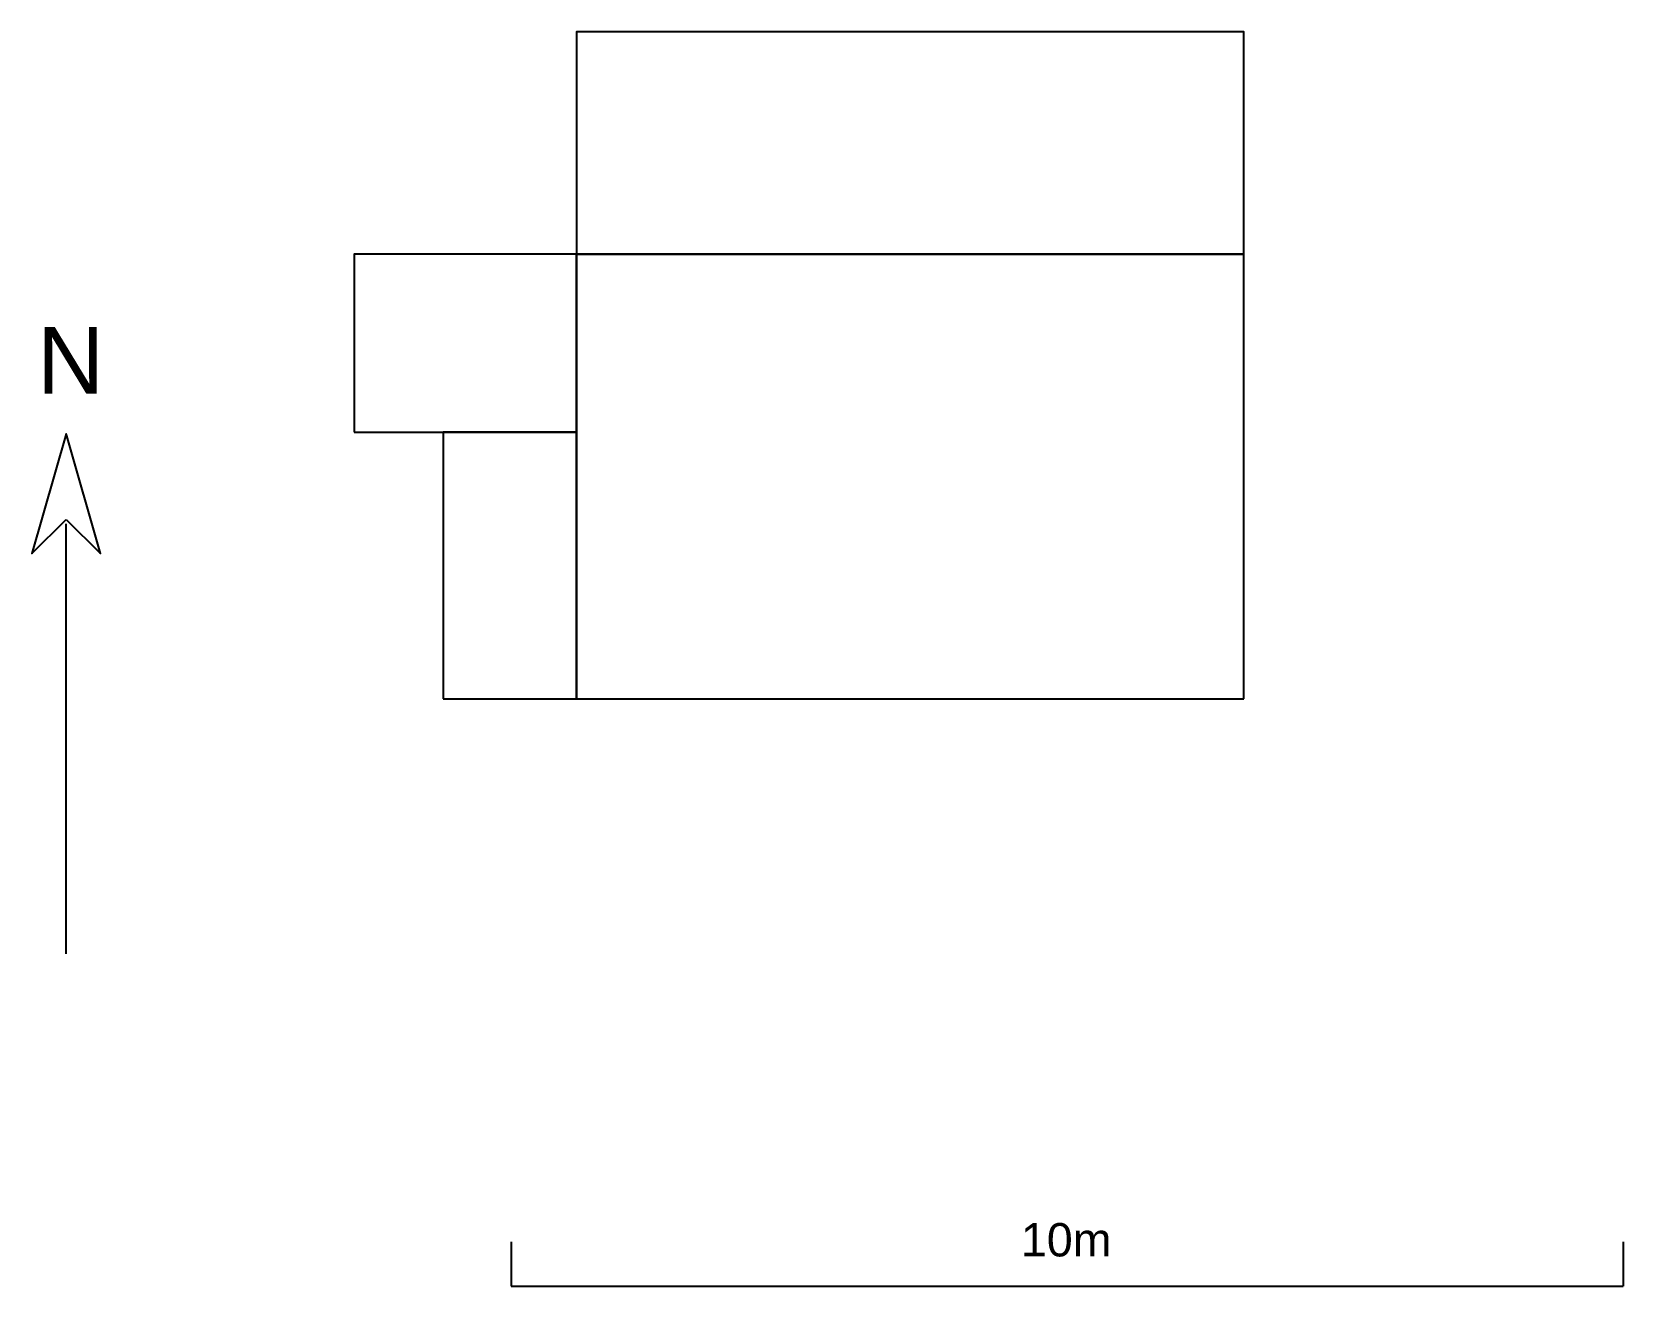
# Model space of a CAD drawing. Header units: metres. Extents: x 3.1 to 17.4, y 2.7 to 14.
import ezdxf

# ---------------------------------------------------------------- set-up
doc = ezdxf.new("R2010")
doc.units = ezdxf.units.M
doc.layers.get('0').update_dxf_attribs({"lineweight": 25, "true_color": 0xffffff})
doc.layers.add('Boundary', color=1, linetype='Continuous', lineweight=25, true_color=0xff0000)
doc.layers.add('Legend', color=2, linetype='Continuous', lineweight=25, true_color=0xffff00)
doc.styles.add('textstyle21', font='')
doc.styles.add('textstyle22', font='')
doc.styles.get('textstyle21').set_extended_font_data('Arial')
doc.styles.get('textstyle22').set_extended_font_data('Arial')

msp = doc.modelspace()

# ---------------------------------------------------------------- linework, layer by layer
at = {"flags": 128}
for points in [[(8, 12), (14, 12), (14, 14), (8, 14)], [(6, 10.4), (8, 10.4), (8, 12), (6, 12)], [(6.8, 8), (8, 8), (8, 10.4), (6.8, 10.4)]]:
    msp.add_lwpolyline(points, close=True, dxfattribs=at)
at = {"layer": 'Boundary', "flags": 128}
msp.add_lwpolyline([(14, 8), (14, 12), (8, 12), (8, 8)], close=True, dxfattribs=at)
at = {"layer": 'Legend'}
for p, q in [((7.411, 3.116), (7.411, 2.716)), ((17.411, 3.116), (17.411, 2.716)), ((7.411, 2.716), (17.411, 2.716))]:
    msp.add_line(p, q, dxfattribs=at)
for points in [[(3.411, 9.614), (3.719, 9.306), (3.416, 10.365), (3.411, 10.384), (3.103, 9.306), (3.411, 9.614)], [(3.411, 5.705), (3.411, 9.575)]]:
    msp.add_lwpolyline(points, dxfattribs=at)

# ---------------------------------------------------------------- texts
at = {"layer": 'Legend', "attachment_point": 2}
for s, insert, char_height, style in [('N', (3.452, 11.345), 0.6, 'textstyle22'), ('10m', (12.403, 3.284), 0.3, 'textstyle21')]:
    msp.add_mtext(s, dxfattribs=dict(at, insert=insert, char_height=char_height, style=style))

doc.saveas('drawing.dxf')
